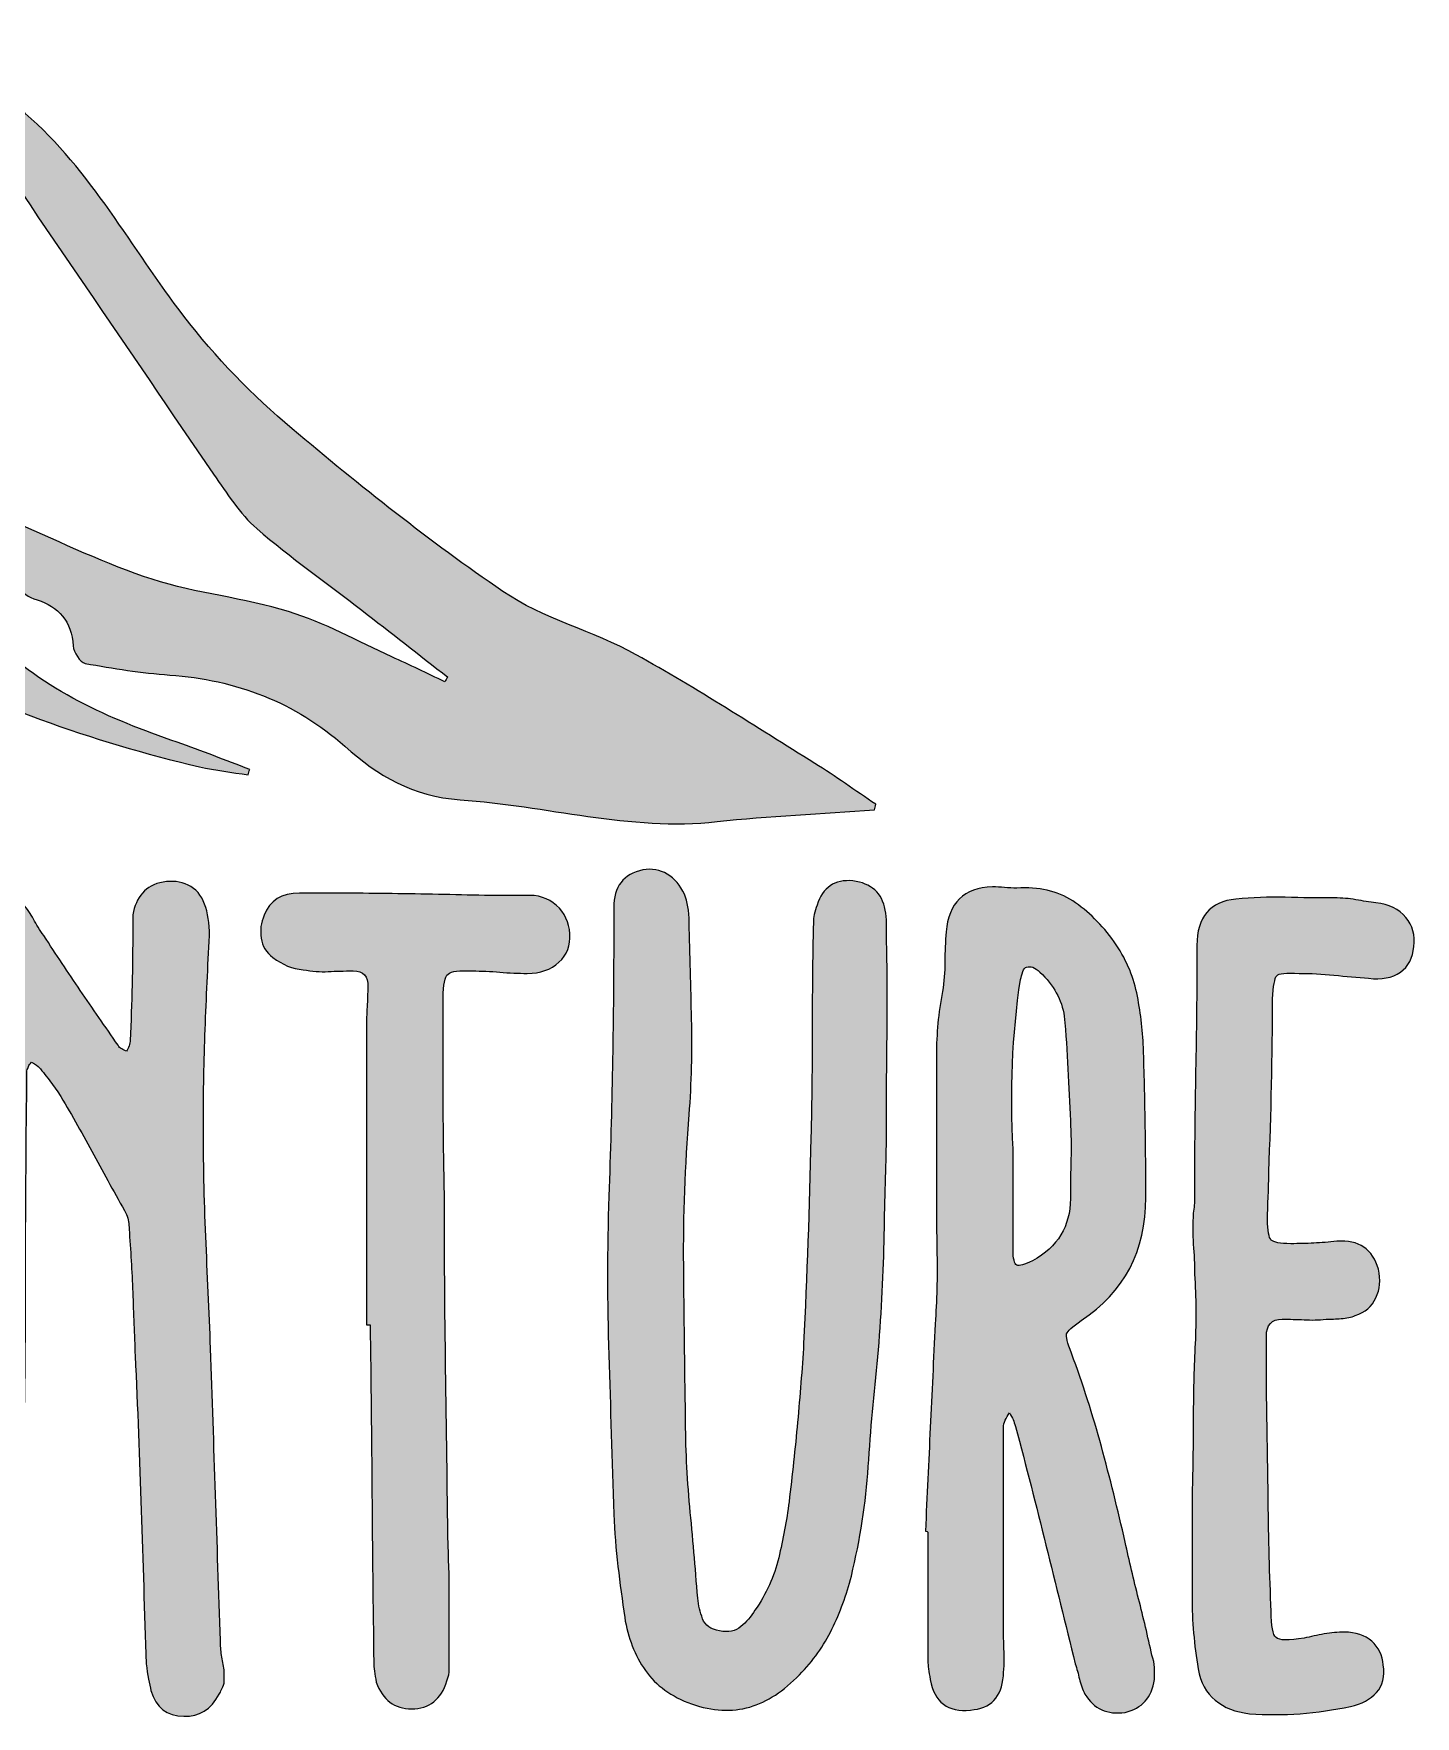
# Model space of a CAD drawing. Header units: inches. Extents: x 30 to 470, y -471 to -31.
# Drawn here: x 250.1 to 470.3, y -299.3 to -31 of the extents above; entities that cross this region are included whole.
import ezdxf

# ---------------------------------------------------------------- set-up
doc = ezdxf.new("R2010")
doc.units = ezdxf.units.IN
doc.header["$MEASUREMENT"] = 0
doc.layers.add('Layer 1', color=7, linetype='Continuous')

# ---------------------------------------------------------------- blocks, each defined once
blk = doc.blocks.new('block 3')
at = {"layer": 'Layer 1', "true_color": 0x0b0b0b}
h = blk.add_hatch(color=28, dxfattribs=at)
h.dxf.hatch_style = 2
edge = h.paths.add_edge_path()
edge.add_spline(control_points=[(384.11, -154.78), (375.75, -155.38), (367.35, -155.73), (359.02, -156.65), (345.09, -158.18), (331.72, -154.07), (318.06, -153.16), (310.54, -152.65), (305.01, -149.37), (299.69, -144.64), (291.77, -137.59), (282.35, -134.04), (271.79, -133.28), (267.27, -132.95), (262.77, -132.26), (258.32, -131.42), (257.5, -131.27), (256.43, -129.64), (256.38, -128.65), (256.2, -124.73), (253.99, -122.34), (250.65, -121.31), (247.79, -120.43), (246.78, -118.44), (245.56, -116.14), (243.6, -112.45), (241.28, -108.94), (239.09, -105.32), (241.65, -106.49), (244.55, -107.88), (247.51, -109.14), (254.64, -112.18), (261.64, -115.65), (269, -118.02), (276.06, -120.3), (283.64, -120.96), (290.74, -123.16), (296.43, -124.92), (301.75, -127.9), (307.21, -130.38), (310.03, -131.66), (312.81, -133.02), (315.61, -134.34), (315.77, -134.09), (315.93, -133.85), (316.09, -133.6), (311.53, -130.05), (306.98, -126.49), (302.41, -122.96), (296.82, -118.63), (291.01, -114.57), (285.68, -109.94), (282.94, -107.55), (280.87, -104.31), (278.78, -101.26), (265.17, -81.38), (251.64, -61.45), (238.07, -41.55), (237.49, -40.69), (236.78, -39.92), (235.86, -38.76), (229.18, -47.97), (221.33, -56.09), (217.71, -67.03), (214.03, -78.12), (207.77, -87.9), (201.9, -97.88), (199.98, -101.16), (201.62, -104.94), (205.37, -104.74), (209.67, -104.52), (212.6, -105.76), (214.99, -109.4), (215.95, -110.86), (218.13, -111.68), (219.92, -112.4), (228.78, -115.96), (236.8, -120.46), (243.64, -127.53), (251.63, -135.78), (262.2, -140.26), (272.98, -144), (276.86, -145.35), (280.68, -146.88), (284.53, -148.32), (284.45, -148.62), (284.37, -148.91), (284.29, -149.2), (281.7, -148.77), (279.08, -148.48), (276.53, -147.9), (259.24, -143.94), (242.8, -137.66), (226.74, -130.15), (221.8, -127.84), (215.96, -127.43), (210.52, -126.23), (206.65, -125.37), (202.77, -124.53), (198.87, -123.88), (196.21, -123.44), (194.74, -122.05), (194.32, -119.46), (193.62, -115.14), (191.82, -111.53), (187.84, -109.31), (184.39, -107.37), (182.79, -104.1), (181.43, -100.6), (180.9, -99.22), (180.06, -97.95), (179.1, -96.14), (176.11, -99.98), (173.16, -103.36), (170.65, -107.04), (165.12, -115.13), (157.57, -121.02), (150, -126.99), (146.04, -130.1), (142.67, -133.96), (138.81, -137.22), (137.19, -138.59), (135.03, -139.37), (133.04, -140.22), (129.77, -141.61), (126.44, -142.84), (123.13, -144.13), (122.98, -143.89), (122.83, -143.65), (122.68, -143.41), (126.14, -140.5), (129.91, -137.87), (133.02, -134.62), (139.5, -127.85), (145.42, -120.54), (152, -113.87), (155.85, -109.97), (160.43, -106.75), (164.87, -103.48), (170.66, -99.23), (176.57, -95.13), (182.59, -91.23), (183.75, -90.48), (185.89, -90.42), (187.25, -90.92), (191.65, -92.56), (193.23, -92.38), (196.3, -88.8), (200.37, -84.05), (204.81, -79.55), (208.3, -74.4), (211.32, -69.95), (213.56, -64.88), (215.54, -59.85), (219.01, -51.05), (225.05, -44.06), (230.77, -36.81), (232.2, -35), (233.69, -33.24), (235.49, -31.04), (240, -35.39), (244.16, -39.8), (248.72, -43.74), (259.31, -52.88), (265.67, -65.25), (274.04, -76.09), (279.09, -82.63), (284.98, -88.72), (291.31, -94.05), (302.11, -103.14), (313.22, -111.98), (324.86, -119.94), (331.27, -124.31), (339.28, -126.24), (346.14, -130.05), (355.84, -135.44), (365.16, -141.51), (374.6, -147.36), (377.91, -149.42), (381.08, -151.71), (384.32, -153.89), (384.25, -154.19), (384.18, -154.48), (384.11, -154.78)], knot_values=[0, 0, 0, 0, 1, 1, 1, 2, 2, 2, 3, 3, 3, 4, 4, 4, 5, 5, 5, 6, 6, 6, 7, 7, 7, 8, 8, 8, 9, 9, 9, 10, 10, 10, 11, 11, 11, 12, 12, 12, 13, 13, 13, 14, 14, 14, 15, 15, 15, 16, 16, 16, 17, 17, 17, 18, 18, 18, 19, 19, 19, 20, 20, 20, 21, 21, 21, 22, 22, 22, 23, 23, 23, 24, 24, 24, 25, 25, 25, 26, 26, 26, 27, 27, 27, 28, 28, 28, 29, 29, 29, 30, 30, 30, 31, 31, 31, 32, 32, 32, 33, 33, 33, 34, 34, 34, 35, 35, 35, 36, 36, 36, 37, 37, 37, 38, 38, 38, 39, 39, 39, 40, 40, 40, 41, 41, 41, 42, 42, 42, 43, 43, 43, 44, 44, 44, 45, 45, 45, 46, 46, 46, 47, 47, 47, 48, 48, 48, 49, 49, 49, 50, 50, 50, 51, 51, 51, 52, 52, 52, 53, 53, 53, 54, 54, 54, 55, 55, 55, 56, 56, 56, 57, 57, 57, 58, 58, 58, 59, 59, 59, 60, 60, 60, 61, 61, 61, 61], degree=3, periodic=1)
at = {"layer": 'Layer 1', "lineweight": 0}
blk.add_open_spline([(384.11, -154.78), (375.75, -155.38), (367.35, -155.73), (359.02, -156.65), (345.09, -158.18), (331.72, -154.07), (318.06, -153.16), (310.54, -152.65), (305.01, -149.37), (299.69, -144.64), (291.77, -137.59), (282.35, -134.04), (271.79, -133.28), (267.27, -132.95), (262.77, -132.26), (258.32, -131.42), (257.5, -131.27), (256.43, -129.64), (256.38, -128.65), (256.2, -124.73), (253.99, -122.34), (250.65, -121.31), (247.79, -120.43), (246.78, -118.44), (245.56, -116.14), (243.6, -112.45), (241.28, -108.94), (239.09, -105.32), (241.65, -106.49), (244.55, -107.88), (247.51, -109.14), (254.64, -112.18), (261.64, -115.65), (269, -118.02), (276.06, -120.3), (283.64, -120.96), (290.74, -123.16), (296.43, -124.92), (301.75, -127.9), (307.21, -130.38), (310.03, -131.66), (312.81, -133.02), (315.61, -134.34), (315.77, -134.09), (315.93, -133.85), (316.09, -133.6), (311.53, -130.05), (306.98, -126.49), (302.41, -122.96), (296.82, -118.63), (291.01, -114.57), (285.68, -109.94), (282.94, -107.55), (280.87, -104.31), (278.78, -101.26), (265.17, -81.38), (251.64, -61.45), (238.07, -41.55), (237.49, -40.69), (236.78, -39.92), (235.86, -38.76), (229.18, -47.97), (221.33, -56.09), (217.71, -67.03), (214.03, -78.12), (207.77, -87.9), (201.9, -97.88), (199.98, -101.16), (201.62, -104.94), (205.37, -104.74), (209.67, -104.52), (212.6, -105.76), (214.99, -109.4), (215.95, -110.86), (218.13, -111.68), (219.92, -112.4), (228.78, -115.96), (236.8, -120.46), (243.64, -127.53), (251.63, -135.78), (262.2, -140.26), (272.98, -144), (276.86, -145.35), (280.68, -146.88), (284.53, -148.32), (284.45, -148.62), (284.37, -148.91), (284.29, -149.2), (281.7, -148.77), (279.08, -148.48), (276.53, -147.9), (259.24, -143.94), (242.8, -137.66), (226.74, -130.15), (221.8, -127.84), (215.96, -127.43), (210.52, -126.23), (206.65, -125.37), (202.77, -124.53), (198.87, -123.88), (196.21, -123.44), (194.74, -122.05), (194.32, -119.46), (193.62, -115.14), (191.82, -111.53), (187.84, -109.31), (184.39, -107.37), (182.79, -104.1), (181.43, -100.6), (180.9, -99.22), (180.06, -97.95), (179.1, -96.14), (176.11, -99.98), (173.16, -103.36), (170.65, -107.04), (165.12, -115.13), (157.57, -121.02), (150, -126.99), (146.04, -130.1), (142.67, -133.96), (138.81, -137.22), (137.19, -138.59), (135.03, -139.37), (133.04, -140.22), (129.77, -141.61), (126.44, -142.84), (123.13, -144.13), (122.98, -143.89), (122.83, -143.65), (122.68, -143.41), (126.14, -140.5), (129.91, -137.87), (133.02, -134.62), (139.5, -127.85), (145.42, -120.54), (152, -113.87), (155.85, -109.97), (160.43, -106.75), (164.87, -103.48), (170.66, -99.23), (176.57, -95.13), (182.59, -91.23), (183.75, -90.48), (185.89, -90.42), (187.25, -90.92), (191.65, -92.56), (193.23, -92.38), (196.3, -88.8), (200.37, -84.05), (204.81, -79.55), (208.3, -74.4), (211.32, -69.95), (213.56, -64.88), (215.54, -59.85), (219.01, -51.05), (225.05, -44.06), (230.77, -36.81), (232.2, -35), (233.69, -33.24), (235.49, -31.04), (240, -35.39), (244.16, -39.8), (248.72, -43.74), (259.31, -52.88), (265.67, -65.25), (274.04, -76.09), (279.09, -82.63), (284.98, -88.72), (291.31, -94.05), (302.11, -103.14), (313.22, -111.98), (324.86, -119.94), (331.27, -124.31), (339.28, -126.24), (346.14, -130.05), (355.84, -135.44), (365.16, -141.51), (374.6, -147.36), (377.91, -149.42), (381.08, -151.71), (384.32, -153.89), (384.25, -154.19), (384.18, -154.48), (384.11, -154.78)], degree=3, knots=[0, 0, 0, 0, 1, 1, 1, 2, 2, 2, 3, 3, 3, 4, 4, 4, 5, 5, 5, 6, 6, 6, 7, 7, 7, 8, 8, 8, 9, 9, 9, 10, 10, 10, 11, 11, 11, 12, 12, 12, 13, 13, 13, 14, 14, 14, 15, 15, 15, 16, 16, 16, 17, 17, 17, 18, 18, 18, 19, 19, 19, 20, 20, 20, 21, 21, 21, 22, 22, 22, 23, 23, 23, 24, 24, 24, 25, 25, 25, 26, 26, 26, 27, 27, 27, 28, 28, 28, 29, 29, 29, 30, 30, 30, 31, 31, 31, 32, 32, 32, 33, 33, 33, 34, 34, 34, 35, 35, 35, 36, 36, 36, 37, 37, 37, 38, 38, 38, 39, 39, 39, 40, 40, 40, 41, 41, 41, 42, 42, 42, 43, 43, 43, 44, 44, 44, 45, 45, 45, 46, 46, 46, 47, 47, 47, 48, 48, 48, 49, 49, 49, 50, 50, 50, 51, 51, 51, 52, 52, 52, 53, 53, 53, 54, 54, 54, 55, 55, 55, 56, 56, 56, 57, 57, 57, 58, 58, 58, 59, 59, 59, 60, 60, 60, 61, 61, 61, 61], dxfattribs=at)
blk = doc.blocks.new('block 5')
at = {"layer": 'Layer 1', "true_color": 0x0b0b0b}
h = blk.add_hatch(color=28, dxfattribs=at)
h.dxf.hatch_style = 2
edge = h.paths.add_edge_path()
edge.add_spline(control_points=[(280.44, -294.01), (280.18, -294.78), (279.92, -295.36), (279.66, -295.75), (278.37, -298.21), (276.49, -299.38), (274.03, -299.25), (271.32, -299.25), (269.57, -297.89), (268.79, -295.17), (268.53, -294.14), (268.27, -292.71), (268.02, -290.9), (267.76, -282.75), (267.5, -274.59), (267.24, -266.44), (266.98, -258.29), (266.66, -250.07), (266.27, -241.79), (266.14, -238.43), (266.01, -235.06), (265.88, -231.7), (265.75, -228.33), (265.56, -224.97), (265.3, -221.6), (265.3, -220.83), (265.17, -220.05), (264.91, -219.27), (263.1, -216.04), (261.35, -212.87), (259.67, -209.76), (257.99, -206.66), (256.24, -203.55), (254.43, -200.45), (253.91, -199.67), (253.36, -198.89), (252.78, -198.12), (252.2, -197.34), (251.58, -196.56), (250.94, -195.79), (250.8, -195.66), (250.42, -195.4), (249.77, -195.01), (249.51, -195.27), (249.35, -195.5), (249.28, -195.69), (249.22, -195.89), (249.12, -196.11), (248.99, -196.37), (248.99, -196.37), (248.99, -200.45), (248.99, -200.45), (248.86, -210.67), (248.8, -220.89), (248.8, -231.11), (248.8, -241.34), (248.67, -251.56), (248.41, -261.78), (248.41, -265.54), (248.34, -269.29), (248.22, -273.04), (248.09, -276.8), (247.89, -280.55), (247.64, -284.3), (247.64, -286.11), (247.64, -287.92), (247.64, -289.74), (247.64, -291.55), (247.57, -293.36), (247.44, -295.17), (247.31, -297.11), (246.6, -298.63), (245.31, -299.73), (244.01, -300.83), (242.46, -301.25), (240.65, -300.99), (237.54, -300.61), (235.86, -298.66), (235.6, -295.17), (235.6, -292.58), (235.6, -290.09), (235.6, -287.7), (235.6, -285.3), (235.66, -282.81), (235.79, -280.22), (235.92, -275.57), (236.09, -270.91), (236.28, -266.25), (236.47, -261.59), (236.57, -256.93), (236.57, -252.27), (236.7, -242.57), (236.8, -232.86), (236.86, -223.16), (236.93, -213.45), (236.96, -203.68), (236.96, -193.85), (236.96, -190.48), (236.89, -187.09), (236.76, -183.66), (236.64, -180.23), (236.5, -176.77), (236.38, -173.27), (236.12, -170.81), (236.86, -168.9), (238.61, -167.55), (240.36, -166.19), (242.39, -166.03), (244.72, -167.06), (246.15, -167.71), (247.37, -168.61), (248.41, -169.78), (249.06, -170.55), (249.61, -171.36), (250.06, -172.2), (250.51, -173.05), (251.06, -173.92), (251.71, -174.82), (253.65, -177.8), (255.59, -180.71), (257.53, -183.56), (259.48, -186.41), (261.48, -189.32), (263.55, -192.29), (263.68, -192.55), (263.87, -192.75), (264.13, -192.88), (264.39, -193.01), (264.65, -193.14), (264.91, -193.26), (265.04, -193.01), (265.17, -192.72), (265.3, -192.39), (265.43, -192.07), (265.49, -191.78), (265.49, -191.52), (265.62, -188.54), (265.72, -185.6), (265.78, -182.69), (265.85, -179.77), (265.88, -176.83), (265.88, -173.85), (265.88, -173.85), (265.88, -171.52), (265.88, -171.52), (266.14, -170.1), (266.66, -168.94), (267.43, -168.03), (268.21, -167.13), (269.31, -166.54), (270.73, -166.28), (272.16, -166.03), (273.48, -166.19), (274.71, -166.77), (275.94, -167.35), (276.82, -168.35), (277.33, -169.78), (277.85, -171.2), (278.11, -172.88), (278.11, -174.82), (277.85, -179.74), (277.62, -184.72), (277.43, -189.77), (277.24, -194.82), (277.14, -199.8), (277.14, -204.72), (277.14, -210.8), (277.27, -216.82), (277.53, -222.77), (277.78, -228.72), (278.04, -234.68), (278.3, -240.63), (278.56, -248.39), (278.82, -256.15), (279.08, -263.92), (279.34, -271.68), (279.6, -279.45), (279.86, -287.21), (279.86, -287.99), (279.92, -288.76), (280.05, -289.54), (280.18, -290.32), (280.31, -291.09), (280.44, -291.87), (280.44, -291.87), (280.44, -294.01), (280.44, -294.01)], knot_values=[0, 0, 0, 0, 1, 1, 1, 2, 2, 2, 3, 3, 3, 4, 4, 4, 5, 5, 5, 6, 6, 6, 7, 7, 7, 8, 8, 8, 9, 9, 9, 10, 10, 10, 11, 11, 11, 12, 12, 12, 13, 13, 13, 14, 14, 14, 15, 15, 15, 16, 16, 16, 17, 17, 17, 18, 18, 18, 19, 19, 19, 20, 20, 20, 21, 21, 21, 22, 22, 22, 23, 23, 23, 24, 24, 24, 25, 25, 25, 26, 26, 26, 27, 27, 27, 28, 28, 28, 29, 29, 29, 30, 30, 30, 31, 31, 31, 32, 32, 32, 33, 33, 33, 34, 34, 34, 35, 35, 35, 36, 36, 36, 37, 37, 37, 38, 38, 38, 39, 39, 39, 40, 40, 40, 41, 41, 41, 42, 42, 42, 43, 43, 43, 44, 44, 44, 45, 45, 45, 46, 46, 46, 47, 47, 47, 48, 48, 48, 49, 49, 49, 50, 50, 50, 51, 51, 51, 52, 52, 52, 53, 53, 53, 54, 54, 54, 55, 55, 55, 56, 56, 56, 57, 57, 57, 58, 58, 58, 59, 59, 59, 60, 60, 60, 61, 61, 61, 62, 62, 62, 62], degree=3, periodic=1)
h = blk.add_hatch(color=28, dxfattribs=at)
h.dxf.hatch_style = 2
edge = h.paths.add_edge_path()
edge.add_spline(control_points=[(386.03, -208.21), (385.9, -212.48), (385.77, -217.62), (385.64, -223.64), (385.51, -229.66), (385.19, -235.77), (384.67, -241.99), (384.03, -247.81), (383.51, -253.63), (383.13, -259.46), (382.74, -265.28), (381.84, -271.1), (380.43, -276.92), (379.66, -279.9), (378.63, -282.72), (377.34, -285.37), (376.06, -288.02), (374.32, -290.45), (372.14, -292.65), (369.69, -295.24), (367.05, -296.95), (364.23, -297.79), (361.4, -298.63), (358.31, -298.47), (354.97, -297.31), (351.74, -296.14), (349.28, -294.36), (347.6, -291.97), (345.91, -289.58), (344.81, -286.76), (344.3, -283.52), (343.91, -280.81), (343.55, -278.09), (343.23, -275.37), (342.9, -272.65), (342.68, -269.87), (342.55, -267.03), (342.29, -258.48), (342.03, -250.04), (341.77, -241.69), (341.51, -233.35), (341.51, -224.9), (341.77, -216.36), (342.03, -209.38), (342.22, -202.52), (342.35, -195.79), (342.48, -189.06), (342.55, -182.2), (342.55, -175.21), (342.55, -175.21), (342.55, -170.36), (342.55, -170.36), (342.55, -167), (344.1, -164.99), (347.21, -164.34), (348.63, -164.08), (349.92, -164.31), (351.09, -165.02), (352.25, -165.73), (353.16, -166.8), (353.81, -168.23), (354.32, -169.39), (354.58, -170.88), (354.58, -172.69), (354.71, -177.87), (354.84, -183.01), (354.97, -188.12), (355.1, -193.23), (354.97, -198.31), (354.58, -203.36), (353.93, -211.51), (353.64, -219.54), (353.71, -227.43), (353.77, -235.32), (353.87, -243.34), (354, -251.5), (354, -256.29), (354.23, -261.07), (354.68, -265.86), (355.13, -270.65), (355.55, -275.5), (355.94, -280.42), (356.07, -281.58), (356.33, -282.68), (356.72, -283.72), (357.11, -284.76), (358.01, -285.4), (359.44, -285.66), (360.86, -285.92), (361.99, -285.69), (362.83, -284.98), (363.67, -284.27), (364.42, -283.4), (365.07, -282.36), (366.88, -279.77), (368.14, -276.99), (368.85, -274.01), (369.56, -271.04), (370.11, -268.06), (370.5, -265.08), (371.02, -260.81), (371.47, -256.58), (371.86, -252.37), (372.25, -248.17), (372.57, -243.99), (372.83, -239.85), (373.34, -229.11), (373.73, -218.18), (373.99, -207.05), (374.12, -201.22), (374.19, -195.5), (374.19, -189.87), (374.19, -184.24), (374.25, -178.51), (374.38, -172.69), (374.38, -171.91), (374.58, -171.01), (374.97, -169.97), (375.85, -167.13), (377.76, -165.83), (380.69, -166.09), (383.61, -166.48), (385.32, -168.03), (385.83, -170.75), (385.96, -171.4), (386.03, -172.11), (386.03, -172.88), (386.03, -173.66), (386.03, -174.37), (386.03, -175.02), (386.16, -179.94), (386.19, -184.95), (386.13, -190.06), (386.06, -195.17), (386.03, -201.22), (386.03, -208.21)], knot_values=[0, 0, 0, 0, 1, 1, 1, 2, 2, 2, 3, 3, 3, 4, 4, 4, 5, 5, 5, 6, 6, 6, 7, 7, 7, 8, 8, 8, 9, 9, 9, 10, 10, 10, 11, 11, 11, 12, 12, 12, 13, 13, 13, 14, 14, 14, 15, 15, 15, 16, 16, 16, 17, 17, 17, 18, 18, 18, 19, 19, 19, 20, 20, 20, 21, 21, 21, 22, 22, 22, 23, 23, 23, 24, 24, 24, 25, 25, 25, 26, 26, 26, 27, 27, 27, 28, 28, 28, 29, 29, 29, 30, 30, 30, 31, 31, 31, 32, 32, 32, 33, 33, 33, 34, 34, 34, 35, 35, 35, 36, 36, 36, 37, 37, 37, 38, 38, 38, 39, 39, 39, 40, 40, 40, 41, 41, 41, 42, 42, 42, 43, 43, 43, 44, 44, 44, 45, 45, 45, 45], degree=3, periodic=1)
h = blk.add_hatch(color=28, dxfattribs=at)
h.dxf.hatch_style = 2
edge = h.paths.add_edge_path()
edge.add_spline(control_points=[(303.15, -236.84), (303.15, -236.84), (303.15, -189.56), (303.15, -189.56), (303.15, -188.4), (303.18, -187.27), (303.24, -186.17), (303.31, -185.07), (303.34, -184.01), (303.34, -182.97), (303.47, -181.29), (302.69, -180.45), (301.01, -180.45), (299.59, -180.45), (298.26, -180.49), (297.03, -180.55), (295.8, -180.62), (294.48, -180.52), (293.05, -180.26), (291.37, -180.13), (289.75, -179.47), (288.2, -178.29), (287.16, -177.5), (286.55, -176.48), (286.36, -175.23), (286.16, -173.98), (286.32, -172.77), (286.84, -171.58), (287.75, -169.22), (289.62, -168.03), (292.47, -168.03), (297.39, -168.03), (302.3, -168.06), (307.22, -168.13), (312.14, -168.19), (317.06, -168.29), (321.98, -168.42), (321.98, -168.42), (328.38, -168.42), (328.38, -168.42), (330.45, -168.29), (332.13, -168.82), (333.43, -170), (334.72, -171.18), (335.43, -172.69), (335.56, -174.53), (335.69, -176.37), (335.11, -177.88), (333.82, -179.07), (332.52, -180.25), (330.84, -180.84), (328.77, -180.84), (327.34, -180.84), (325.89, -180.78), (324.4, -180.65), (322.91, -180.52), (321.46, -180.45), (320.03, -180.45), (317.96, -180.33), (316.67, -180.49), (316.15, -180.94), (315.63, -181.39), (315.38, -182.65), (315.38, -184.72), (315.38, -189.89), (315.38, -195.05), (315.38, -200.22), (315.38, -205.39), (315.44, -210.62), (315.57, -215.92), (315.57, -225.22), (315.63, -234.55), (315.76, -243.92), (315.89, -253.29), (316.02, -262.69), (316.15, -272.11), (316.28, -275.09), (316.35, -278.06), (316.35, -281.03), (316.35, -284), (316.35, -286.97), (316.35, -289.94), (316.35, -290.59), (316.35, -291.2), (316.35, -291.79), (316.35, -292.37), (316.22, -292.98), (315.96, -293.62), (315.05, -296.6), (313.17, -298.08), (310.33, -298.08), (307.61, -298.08), (305.74, -296.66), (304.7, -293.82), (304.44, -292.53), (304.31, -291.5), (304.31, -290.72), (304.18, -281.67), (304.08, -272.7), (304.02, -263.78), (303.95, -254.87), (303.86, -245.89), (303.73, -236.84), (303.73, -236.84), (303.15, -236.84), (303.15, -236.84)], knot_values=[0, 0, 0, 0, 1, 1, 1, 2, 2, 2, 3, 3, 3, 4, 4, 4, 5, 5, 5, 6, 6, 6, 7, 7, 7, 8, 8, 8, 9, 9, 9, 10, 10, 10, 11, 11, 11, 12, 12, 12, 13, 13, 13, 14, 14, 14, 15, 15, 15, 16, 16, 16, 17, 17, 17, 18, 18, 18, 19, 19, 19, 20, 20, 20, 21, 21, 21, 22, 22, 22, 23, 23, 23, 24, 24, 24, 25, 25, 25, 26, 26, 26, 27, 27, 27, 28, 28, 28, 29, 29, 29, 30, 30, 30, 31, 31, 31, 32, 32, 32, 33, 33, 33, 34, 34, 34, 35, 35, 35, 35], degree=3, periodic=1)
h = blk.add_hatch(color=28, dxfattribs=at)
h.dxf.hatch_style = 2
edge = h.paths.add_edge_path()
edge.add_spline(control_points=[(392.24, -269.74), (392.49, -264.18), (392.75, -258.68), (393.01, -253.24), (393.27, -247.81), (393.53, -242.31), (393.79, -236.74), (394.05, -232.99), (394.15, -229.27), (394.08, -225.58), (394.01, -221.89), (393.99, -218.18), (393.99, -214.42), (393.99, -214.42), (393.99, -203.94), (393.99, -203.94), (393.99, -200.58), (393.99, -197.21), (393.99, -193.85), (393.99, -190.48), (394.31, -187.12), (394.96, -183.75), (395.21, -182.2), (395.34, -180.62), (395.34, -179), (395.34, -177.38), (395.41, -175.79), (395.54, -174.24), (395.92, -169.58), (398.38, -167.19), (402.91, -167.06), (403.56, -167.06), (404.21, -167.09), (404.86, -167.16), (405.5, -167.22), (406.15, -167.25), (406.8, -167.25), (410.29, -167), (413.26, -167.68), (415.72, -169.29), (418.18, -170.91), (420.38, -173.08), (422.32, -175.79), (424.13, -178.39), (425.33, -181.1), (425.92, -183.95), (426.5, -186.79), (426.85, -189.71), (426.98, -192.68), (427.11, -196.69), (427.21, -200.67), (427.27, -204.62), (427.34, -208.57), (427.37, -212.55), (427.37, -216.56), (427.37, -225.1), (423.94, -231.63), (417.08, -236.16), (415.66, -237.2), (414.88, -237.91), (414.75, -238.3), (414.62, -238.69), (414.88, -239.72), (415.53, -241.4), (417.34, -246.32), (418.93, -251.27), (420.29, -256.25), (421.64, -261.24), (422.91, -266.32), (424.07, -271.49), (424.72, -274.47), (425.43, -277.48), (426.21, -280.52), (426.98, -283.56), (427.69, -286.57), (428.34, -289.54), (428.6, -290.19), (428.73, -290.84), (428.73, -291.48), (428.73, -292.13), (428.73, -292.78), (428.73, -293.42), (428.34, -296.27), (426.79, -298.02), (424.07, -298.66), (421.22, -299.05), (419.09, -298.08), (417.67, -295.75), (417.28, -294.98), (416.99, -294.17), (416.79, -293.33), (416.6, -292.49), (416.37, -291.68), (416.11, -290.9), (414.56, -284.56), (413.01, -278.25), (411.45, -271.98), (409.9, -265.7), (408.28, -259.39), (406.6, -253.05), (406.47, -252.66), (406.34, -252.31), (406.21, -251.98), (406.08, -251.66), (405.89, -251.3), (405.63, -250.91), (405.37, -251.3), (405.15, -251.69), (404.95, -252.08), (404.76, -252.47), (404.66, -252.86), (404.66, -253.24), (404.66, -253.24), (404.66, -284.11), (404.66, -284.11), (404.66, -285.53), (404.69, -286.99), (404.76, -288.47), (404.82, -289.96), (404.79, -291.42), (404.66, -292.84), (404.4, -296.21), (402.65, -298.02), (399.42, -298.28), (395.8, -298.66), (393.66, -297.05), (393.01, -293.42), (392.75, -292.13), (392.63, -291.16), (392.63, -290.51), (392.63, -290.51), (392.63, -269.94), (392.63, -269.94), (392.63, -269.81), (392.49, -269.74), (392.24, -269.74)], knot_values=[0, 0, 0, 0, 1, 1, 1, 2, 2, 2, 3, 3, 3, 4, 4, 4, 5, 5, 5, 6, 6, 6, 7, 7, 7, 8, 8, 8, 9, 9, 9, 10, 10, 10, 11, 11, 11, 12, 12, 12, 13, 13, 13, 14, 14, 14, 15, 15, 15, 16, 16, 16, 17, 17, 17, 18, 18, 18, 19, 19, 19, 20, 20, 20, 21, 21, 21, 22, 22, 22, 23, 23, 23, 24, 24, 24, 25, 25, 25, 26, 26, 26, 27, 27, 27, 28, 28, 28, 29, 29, 29, 30, 30, 30, 31, 31, 31, 32, 32, 32, 33, 33, 33, 34, 34, 34, 35, 35, 35, 36, 36, 36, 37, 37, 37, 38, 38, 38, 39, 39, 39, 40, 40, 40, 41, 41, 41, 42, 42, 42, 43, 43, 43, 44, 44, 44, 45, 45, 45, 45], degree=3, periodic=1)
edge = h.paths.add_edge_path()
edge.add_spline(control_points=[(406.21, -208.79), (406.21, -208.79), (406.21, -224.9), (406.21, -224.9), (406.21, -226.33), (406.41, -227.14), (406.8, -227.33), (407.18, -227.52), (408.02, -227.3), (409.32, -226.65), (413.33, -224.45), (415.34, -221.15), (415.34, -216.75), (415.34, -214.55), (415.37, -212.45), (415.43, -210.44), (415.5, -208.44), (415.46, -206.4), (415.34, -204.33), (415.21, -201.61), (415.08, -198.86), (414.95, -196.08), (414.82, -193.3), (414.62, -190.48), (414.37, -187.64), (413.98, -185.05), (412.68, -182.72), (410.48, -180.65), (409.71, -179.87), (409, -179.61), (408.35, -179.87), (408.09, -179.87), (407.89, -180.1), (407.77, -180.55), (407.64, -181.01), (407.51, -181.42), (407.38, -181.81), (406.08, -190.74), (405.69, -199.74), (406.21, -208.79)], knot_values=[0, 0, 0, 0, 1, 1, 1, 2, 2, 2, 3, 3, 3, 4, 4, 4, 5, 5, 5, 6, 6, 6, 7, 7, 7, 8, 8, 8, 9, 9, 9, 10, 10, 10, 11, 11, 11, 12, 12, 12, 13, 13, 13, 13], degree=3, periodic=1)
h = blk.add_hatch(color=28, dxfattribs=at)
h.dxf.hatch_style = 2
edge = h.paths.add_edge_path()
edge.add_spline(control_points=[(434.94, -250.72), (434.94, -247.1), (435.04, -243.48), (435.23, -239.85), (435.42, -236.23), (435.39, -232.54), (435.13, -228.79), (435.13, -227.23), (435.07, -225.65), (434.94, -224.03), (434.81, -222.41), (434.81, -220.76), (434.94, -219.08), (435.07, -218.18), (435.13, -217.33), (435.13, -216.56), (435.13, -215.78), (435.13, -214.88), (435.13, -213.84), (435.13, -207.63), (435.2, -201.42), (435.33, -195.21), (435.46, -188.99), (435.52, -182.72), (435.52, -176.38), (435.52, -171.85), (437.59, -169.39), (441.73, -169), (444.32, -168.74), (446.94, -168.65), (449.59, -168.71), (452.24, -168.78), (454.87, -168.81), (457.46, -168.81), (458.62, -168.81), (459.75, -168.9), (460.85, -169.1), (461.95, -169.29), (463.02, -169.46), (464.05, -169.58), (466.12, -169.84), (467.71, -170.62), (468.81, -171.91), (469.91, -173.21), (470.33, -174.76), (470.07, -176.57), (469.94, -178.39), (469.23, -179.74), (467.94, -180.65), (466.64, -181.55), (464.96, -181.88), (462.89, -181.62), (461.08, -181.49), (459.23, -181.33), (457.36, -181.13), (455.48, -180.94), (453.64, -180.84), (451.83, -180.84), (449.75, -180.71), (448.56, -180.84), (448.23, -181.23), (447.91, -181.62), (447.68, -182.85), (447.56, -184.92), (447.56, -193.98), (447.36, -203.16), (446.97, -212.48), (446.97, -213.78), (446.94, -215.04), (446.88, -216.27), (446.81, -217.5), (446.78, -218.76), (446.78, -220.05), (446.78, -221.87), (446.97, -222.96), (447.36, -223.35), (447.75, -223.74), (448.79, -223.93), (450.47, -223.93), (451.76, -223.93), (452.99, -223.9), (454.15, -223.84), (455.32, -223.77), (456.55, -223.68), (457.84, -223.55), (461.34, -223.29), (463.54, -224.78), (464.44, -228.01), (464.83, -229.69), (464.7, -231.21), (464.05, -232.57), (463.41, -233.93), (462.31, -234.87), (460.76, -235.39), (460.11, -235.65), (459.36, -235.81), (458.52, -235.87), (457.68, -235.94), (456.87, -235.97), (456.1, -235.97), (454.93, -236.1), (453.77, -236.13), (452.6, -236.06), (451.44, -236), (450.27, -235.97), (449.11, -235.97), (447.43, -235.97), (446.59, -236.87), (446.59, -238.69), (446.59, -238.69), (446.59, -247.42), (446.59, -247.42), (446.71, -253.24), (446.81, -259.1), (446.88, -264.99), (446.94, -270.88), (447.1, -276.73), (447.36, -282.55), (447.36, -284.88), (447.62, -286.28), (448.14, -286.73), (448.65, -287.18), (450.14, -287.21), (452.6, -286.82), (453.64, -286.57), (454.7, -286.34), (455.81, -286.14), (456.9, -285.95), (457.97, -285.85), (459.01, -285.85), (460.82, -285.85), (462.28, -286.34), (463.38, -287.31), (464.47, -288.28), (465.09, -289.54), (465.22, -291.09), (465.48, -292.91), (465.12, -294.36), (464.15, -295.46), (463.18, -296.56), (461.79, -297.31), (459.98, -297.69), (454.67, -298.86), (449.3, -299.25), (443.87, -298.86), (441.67, -298.6), (439.86, -297.89), (438.43, -296.72), (437.01, -295.56), (436.1, -293.88), (435.71, -291.68), (435.07, -287.92), (434.74, -284.11), (434.74, -280.22), (434.74, -276.34), (434.74, -272.53), (434.74, -268.77), (434.74, -265.8), (434.77, -262.79), (434.84, -259.75), (434.91, -256.71), (434.94, -253.7), (434.94, -250.72)], knot_values=[0, 0, 0, 0, 1, 1, 1, 2, 2, 2, 3, 3, 3, 4, 4, 4, 5, 5, 5, 6, 6, 6, 7, 7, 7, 8, 8, 8, 9, 9, 9, 10, 10, 10, 11, 11, 11, 12, 12, 12, 13, 13, 13, 14, 14, 14, 15, 15, 15, 16, 16, 16, 17, 17, 17, 18, 18, 18, 19, 19, 19, 20, 20, 20, 21, 21, 21, 22, 22, 22, 23, 23, 23, 24, 24, 24, 25, 25, 25, 26, 26, 26, 27, 27, 27, 28, 28, 28, 29, 29, 29, 30, 30, 30, 31, 31, 31, 32, 32, 32, 33, 33, 33, 34, 34, 34, 35, 35, 35, 36, 36, 36, 37, 37, 37, 38, 38, 38, 39, 39, 39, 40, 40, 40, 41, 41, 41, 42, 42, 42, 43, 43, 43, 44, 44, 44, 45, 45, 45, 46, 46, 46, 47, 47, 47, 48, 48, 48, 49, 49, 49, 50, 50, 50, 51, 51, 51, 52, 52, 52, 53, 53, 53, 54, 54, 54, 54], degree=3, periodic=1)
at = {"layer": 'Layer 1', "lineweight": 0}
for points, knots in [([(280.44, -294.01), (280.18, -294.78), (279.92, -295.36), (279.66, -295.75), (278.37, -298.21), (276.49, -299.38), (274.03, -299.25), (271.32, -299.25), (269.57, -297.89), (268.79, -295.17), (268.53, -294.14), (268.27, -292.71), (268.02, -290.9), (267.76, -282.75), (267.5, -274.59), (267.24, -266.44), (266.98, -258.29), (266.66, -250.07), (266.27, -241.79), (266.14, -238.43), (266.01, -235.06), (265.88, -231.7), (265.75, -228.33), (265.56, -224.97), (265.3, -221.6), (265.3, -220.83), (265.17, -220.05), (264.91, -219.27), (263.1, -216.04), (261.35, -212.87), (259.67, -209.76), (257.99, -206.66), (256.24, -203.55), (254.43, -200.45), (253.91, -199.67), (253.36, -198.89), (252.78, -198.12), (252.2, -197.34), (251.58, -196.56), (250.94, -195.79), (250.8, -195.66), (250.42, -195.4), (249.77, -195.01), (249.51, -195.27), (249.35, -195.5), (249.28, -195.69), (249.22, -195.89), (249.12, -196.11), (248.99, -196.37), (248.99, -196.37), (248.99, -200.45), (248.99, -200.45), (248.86, -210.67), (248.8, -220.89), (248.8, -231.11), (248.8, -241.34), (248.67, -251.56), (248.41, -261.78), (248.41, -265.54), (248.34, -269.29), (248.22, -273.04), (248.09, -276.8), (247.89, -280.55), (247.64, -284.3), (247.64, -286.11), (247.64, -287.92), (247.64, -289.74), (247.64, -291.55), (247.57, -293.36), (247.44, -295.17), (247.31, -297.11), (246.6, -298.63), (245.31, -299.73), (244.01, -300.83), (242.46, -301.25), (240.65, -300.99), (237.54, -300.61), (235.86, -298.66), (235.6, -295.17), (235.6, -292.58), (235.6, -290.09), (235.6, -287.7), (235.6, -285.3), (235.66, -282.81), (235.79, -280.22), (235.92, -275.57), (236.09, -270.91), (236.28, -266.25), (236.47, -261.59), (236.57, -256.93), (236.57, -252.27), (236.7, -242.57), (236.8, -232.86), (236.86, -223.16), (236.93, -213.45), (236.96, -203.68), (236.96, -193.85), (236.96, -190.48), (236.89, -187.09), (236.76, -183.66), (236.64, -180.23), (236.5, -176.77), (236.38, -173.27), (236.12, -170.81), (236.86, -168.9), (238.61, -167.55), (240.36, -166.19), (242.39, -166.03), (244.72, -167.06), (246.15, -167.71), (247.37, -168.61), (248.41, -169.78), (249.06, -170.55), (249.61, -171.36), (250.06, -172.2), (250.51, -173.05), (251.06, -173.92), (251.71, -174.82), (253.65, -177.8), (255.59, -180.71), (257.53, -183.56), (259.48, -186.41), (261.48, -189.32), (263.55, -192.29), (263.68, -192.55), (263.87, -192.75), (264.13, -192.88), (264.39, -193.01), (264.65, -193.14), (264.91, -193.26), (265.04, -193.01), (265.17, -192.72), (265.3, -192.39), (265.43, -192.07), (265.49, -191.78), (265.49, -191.52), (265.62, -188.54), (265.72, -185.6), (265.78, -182.69), (265.85, -179.77), (265.88, -176.83), (265.88, -173.85), (265.88, -173.85), (265.88, -171.52), (265.88, -171.52), (266.14, -170.1), (266.66, -168.94), (267.43, -168.03), (268.21, -167.13), (269.31, -166.54), (270.73, -166.28), (272.16, -166.03), (273.48, -166.19), (274.71, -166.77), (275.94, -167.35), (276.82, -168.35), (277.33, -169.78), (277.85, -171.2), (278.11, -172.88), (278.11, -174.82), (277.85, -179.74), (277.62, -184.72), (277.43, -189.77), (277.24, -194.82), (277.14, -199.8), (277.14, -204.72), (277.14, -210.8), (277.27, -216.82), (277.53, -222.77), (277.78, -228.72), (278.04, -234.68), (278.3, -240.63), (278.56, -248.39), (278.82, -256.15), (279.08, -263.92), (279.34, -271.68), (279.6, -279.45), (279.86, -287.21), (279.86, -287.99), (279.92, -288.76), (280.05, -289.54), (280.18, -290.32), (280.31, -291.09), (280.44, -291.87), (280.44, -291.87), (280.44, -294.01), (280.44, -294.01)], [0, 0, 0, 0, 1, 1, 1, 2, 2, 2, 3, 3, 3, 4, 4, 4, 5, 5, 5, 6, 6, 6, 7, 7, 7, 8, 8, 8, 9, 9, 9, 10, 10, 10, 11, 11, 11, 12, 12, 12, 13, 13, 13, 14, 14, 14, 15, 15, 15, 16, 16, 16, 17, 17, 17, 18, 18, 18, 19, 19, 19, 20, 20, 20, 21, 21, 21, 22, 22, 22, 23, 23, 23, 24, 24, 24, 25, 25, 25, 26, 26, 26, 27, 27, 27, 28, 28, 28, 29, 29, 29, 30, 30, 30, 31, 31, 31, 32, 32, 32, 33, 33, 33, 34, 34, 34, 35, 35, 35, 36, 36, 36, 37, 37, 37, 38, 38, 38, 39, 39, 39, 40, 40, 40, 41, 41, 41, 42, 42, 42, 43, 43, 43, 44, 44, 44, 45, 45, 45, 46, 46, 46, 47, 47, 47, 48, 48, 48, 49, 49, 49, 50, 50, 50, 51, 51, 51, 52, 52, 52, 53, 53, 53, 54, 54, 54, 55, 55, 55, 56, 56, 56, 57, 57, 57, 58, 58, 58, 59, 59, 59, 60, 60, 60, 61, 61, 61, 62, 62, 62, 62]), ([(386.03, -208.21), (385.9, -212.48), (385.77, -217.62), (385.64, -223.64), (385.51, -229.66), (385.19, -235.77), (384.67, -241.99), (384.03, -247.81), (383.51, -253.63), (383.13, -259.46), (382.74, -265.28), (381.84, -271.1), (380.43, -276.92), (379.66, -279.9), (378.63, -282.72), (377.34, -285.37), (376.06, -288.02), (374.32, -290.45), (372.14, -292.65), (369.69, -295.24), (367.05, -296.95), (364.23, -297.79), (361.4, -298.63), (358.31, -298.47), (354.97, -297.31), (351.74, -296.14), (349.28, -294.36), (347.6, -291.97), (345.91, -289.58), (344.81, -286.76), (344.3, -283.52), (343.91, -280.81), (343.55, -278.09), (343.23, -275.37), (342.9, -272.65), (342.68, -269.87), (342.55, -267.03), (342.29, -258.48), (342.03, -250.04), (341.77, -241.69), (341.51, -233.35), (341.51, -224.9), (341.77, -216.36), (342.03, -209.38), (342.22, -202.52), (342.35, -195.79), (342.48, -189.06), (342.55, -182.2), (342.55, -175.21), (342.55, -175.21), (342.55, -170.36), (342.55, -170.36), (342.55, -167), (344.1, -164.99), (347.21, -164.34), (348.63, -164.08), (349.92, -164.31), (351.09, -165.02), (352.25, -165.73), (353.16, -166.8), (353.81, -168.23), (354.32, -169.39), (354.58, -170.88), (354.58, -172.69), (354.71, -177.87), (354.84, -183.01), (354.97, -188.12), (355.1, -193.23), (354.97, -198.31), (354.58, -203.36), (353.93, -211.51), (353.64, -219.54), (353.71, -227.43), (353.77, -235.32), (353.87, -243.34), (354, -251.5), (354, -256.29), (354.23, -261.07), (354.68, -265.86), (355.13, -270.65), (355.55, -275.5), (355.94, -280.42), (356.07, -281.58), (356.33, -282.68), (356.72, -283.72), (357.11, -284.76), (358.01, -285.4), (359.44, -285.66), (360.86, -285.92), (361.99, -285.69), (362.83, -284.98), (363.67, -284.27), (364.42, -283.4), (365.07, -282.36), (366.88, -279.77), (368.14, -276.99), (368.85, -274.01), (369.56, -271.04), (370.11, -268.06), (370.5, -265.08), (371.02, -260.81), (371.47, -256.58), (371.86, -252.37), (372.25, -248.17), (372.57, -243.99), (372.83, -239.85), (373.34, -229.11), (373.73, -218.18), (373.99, -207.05), (374.12, -201.22), (374.19, -195.5), (374.19, -189.87), (374.19, -184.24), (374.25, -178.51), (374.38, -172.69), (374.38, -171.91), (374.58, -171.01), (374.97, -169.97), (375.85, -167.13), (377.76, -165.83), (380.69, -166.09), (383.61, -166.48), (385.32, -168.03), (385.83, -170.75), (385.96, -171.4), (386.03, -172.11), (386.03, -172.88), (386.03, -173.66), (386.03, -174.37), (386.03, -175.02), (386.16, -179.94), (386.19, -184.95), (386.13, -190.06), (386.06, -195.17), (386.03, -201.22), (386.03, -208.21)], [0, 0, 0, 0, 1, 1, 1, 2, 2, 2, 3, 3, 3, 4, 4, 4, 5, 5, 5, 6, 6, 6, 7, 7, 7, 8, 8, 8, 9, 9, 9, 10, 10, 10, 11, 11, 11, 12, 12, 12, 13, 13, 13, 14, 14, 14, 15, 15, 15, 16, 16, 16, 17, 17, 17, 18, 18, 18, 19, 19, 19, 20, 20, 20, 21, 21, 21, 22, 22, 22, 23, 23, 23, 24, 24, 24, 25, 25, 25, 26, 26, 26, 27, 27, 27, 28, 28, 28, 29, 29, 29, 30, 30, 30, 31, 31, 31, 32, 32, 32, 33, 33, 33, 34, 34, 34, 35, 35, 35, 36, 36, 36, 37, 37, 37, 38, 38, 38, 39, 39, 39, 40, 40, 40, 41, 41, 41, 42, 42, 42, 43, 43, 43, 44, 44, 44, 45, 45, 45, 45]), ([(303.15, -236.84), (303.15, -236.84), (303.15, -189.56), (303.15, -189.56), (303.15, -188.4), (303.18, -187.27), (303.24, -186.17), (303.31, -185.07), (303.34, -184.01), (303.34, -182.97), (303.47, -181.29), (302.69, -180.45), (301.01, -180.45), (299.59, -180.45), (298.26, -180.49), (297.03, -180.55), (295.8, -180.62), (294.48, -180.52), (293.05, -180.26), (291.37, -180.13), (289.75, -179.47), (288.2, -178.29), (287.16, -177.5), (286.55, -176.48), (286.36, -175.23), (286.16, -173.98), (286.32, -172.77), (286.84, -171.58), (287.75, -169.22), (289.62, -168.03), (292.47, -168.03), (297.39, -168.03), (302.3, -168.06), (307.22, -168.13), (312.14, -168.19), (317.06, -168.29), (321.98, -168.42), (321.98, -168.42), (328.38, -168.42), (328.38, -168.42), (330.45, -168.29), (332.13, -168.82), (333.43, -170), (334.72, -171.18), (335.43, -172.69), (335.56, -174.53), (335.69, -176.37), (335.11, -177.88), (333.82, -179.07), (332.52, -180.25), (330.84, -180.84), (328.77, -180.84), (327.34, -180.84), (325.89, -180.78), (324.4, -180.65), (322.91, -180.52), (321.46, -180.45), (320.03, -180.45), (317.96, -180.33), (316.67, -180.49), (316.15, -180.94), (315.63, -181.39), (315.38, -182.65), (315.38, -184.72), (315.38, -189.89), (315.38, -195.05), (315.38, -200.22), (315.38, -205.39), (315.44, -210.62), (315.57, -215.92), (315.57, -225.22), (315.63, -234.55), (315.76, -243.92), (315.89, -253.29), (316.02, -262.69), (316.15, -272.11), (316.28, -275.09), (316.35, -278.06), (316.35, -281.03), (316.35, -284), (316.35, -286.97), (316.35, -289.94), (316.35, -290.59), (316.35, -291.2), (316.35, -291.79), (316.35, -292.37), (316.22, -292.98), (315.96, -293.62), (315.05, -296.6), (313.17, -298.08), (310.33, -298.08), (307.61, -298.08), (305.74, -296.66), (304.7, -293.82), (304.44, -292.53), (304.31, -291.5), (304.31, -290.72), (304.18, -281.67), (304.08, -272.7), (304.02, -263.78), (303.95, -254.87), (303.86, -245.89), (303.73, -236.84), (303.73, -236.84), (303.15, -236.84), (303.15, -236.84)], [0, 0, 0, 0, 1, 1, 1, 2, 2, 2, 3, 3, 3, 4, 4, 4, 5, 5, 5, 6, 6, 6, 7, 7, 7, 8, 8, 8, 9, 9, 9, 10, 10, 10, 11, 11, 11, 12, 12, 12, 13, 13, 13, 14, 14, 14, 15, 15, 15, 16, 16, 16, 17, 17, 17, 18, 18, 18, 19, 19, 19, 20, 20, 20, 21, 21, 21, 22, 22, 22, 23, 23, 23, 24, 24, 24, 25, 25, 25, 26, 26, 26, 27, 27, 27, 28, 28, 28, 29, 29, 29, 30, 30, 30, 31, 31, 31, 32, 32, 32, 33, 33, 33, 34, 34, 34, 35, 35, 35, 35]), ([(392.24, -269.74), (392.49, -264.18), (392.75, -258.68), (393.01, -253.24), (393.27, -247.81), (393.53, -242.31), (393.79, -236.74), (394.05, -232.99), (394.15, -229.27), (394.08, -225.58), (394.01, -221.89), (393.99, -218.18), (393.99, -214.42), (393.99, -214.42), (393.99, -203.94), (393.99, -203.94), (393.99, -200.58), (393.99, -197.21), (393.99, -193.85), (393.99, -190.48), (394.31, -187.12), (394.96, -183.75), (395.21, -182.2), (395.34, -180.62), (395.34, -179), (395.34, -177.38), (395.41, -175.79), (395.54, -174.24), (395.92, -169.58), (398.38, -167.19), (402.91, -167.06), (403.56, -167.06), (404.21, -167.09), (404.86, -167.16), (405.5, -167.22), (406.15, -167.25), (406.8, -167.25), (410.29, -167), (413.26, -167.68), (415.72, -169.29), (418.18, -170.91), (420.38, -173.08), (422.32, -175.79), (424.13, -178.39), (425.33, -181.1), (425.92, -183.95), (426.5, -186.79), (426.85, -189.71), (426.98, -192.68), (427.11, -196.69), (427.21, -200.67), (427.27, -204.62), (427.34, -208.57), (427.37, -212.55), (427.37, -216.56), (427.37, -225.1), (423.94, -231.63), (417.08, -236.16), (415.66, -237.2), (414.88, -237.91), (414.75, -238.3), (414.62, -238.69), (414.88, -239.72), (415.53, -241.4), (417.34, -246.32), (418.93, -251.27), (420.29, -256.25), (421.64, -261.24), (422.91, -266.32), (424.07, -271.49), (424.72, -274.47), (425.43, -277.48), (426.21, -280.52), (426.98, -283.56), (427.69, -286.57), (428.34, -289.54), (428.6, -290.19), (428.73, -290.84), (428.73, -291.48), (428.73, -292.13), (428.73, -292.78), (428.73, -293.42), (428.34, -296.27), (426.79, -298.02), (424.07, -298.66), (421.22, -299.05), (419.09, -298.08), (417.67, -295.75), (417.28, -294.98), (416.99, -294.17), (416.79, -293.33), (416.6, -292.49), (416.37, -291.68), (416.11, -290.9), (414.56, -284.56), (413.01, -278.25), (411.45, -271.98), (409.9, -265.7), (408.28, -259.39), (406.6, -253.05), (406.47, -252.66), (406.34, -252.31), (406.21, -251.98), (406.08, -251.66), (405.89, -251.3), (405.63, -250.91), (405.37, -251.3), (405.15, -251.69), (404.95, -252.08), (404.76, -252.47), (404.66, -252.86), (404.66, -253.24), (404.66, -253.24), (404.66, -284.11), (404.66, -284.11), (404.66, -285.53), (404.69, -286.99), (404.76, -288.47), (404.82, -289.96), (404.79, -291.42), (404.66, -292.84), (404.4, -296.21), (402.65, -298.02), (399.42, -298.28), (395.8, -298.66), (393.66, -297.05), (393.01, -293.42), (392.75, -292.13), (392.63, -291.16), (392.63, -290.51), (392.63, -290.51), (392.63, -269.94), (392.63, -269.94), (392.63, -269.81), (392.49, -269.74), (392.24, -269.74)], [0, 0, 0, 0, 1, 1, 1, 2, 2, 2, 3, 3, 3, 4, 4, 4, 5, 5, 5, 6, 6, 6, 7, 7, 7, 8, 8, 8, 9, 9, 9, 10, 10, 10, 11, 11, 11, 12, 12, 12, 13, 13, 13, 14, 14, 14, 15, 15, 15, 16, 16, 16, 17, 17, 17, 18, 18, 18, 19, 19, 19, 20, 20, 20, 21, 21, 21, 22, 22, 22, 23, 23, 23, 24, 24, 24, 25, 25, 25, 26, 26, 26, 27, 27, 27, 28, 28, 28, 29, 29, 29, 30, 30, 30, 31, 31, 31, 32, 32, 32, 33, 33, 33, 34, 34, 34, 35, 35, 35, 36, 36, 36, 37, 37, 37, 38, 38, 38, 39, 39, 39, 40, 40, 40, 41, 41, 41, 42, 42, 42, 43, 43, 43, 44, 44, 44, 45, 45, 45, 45]), ([(434.94, -250.72), (434.94, -247.1), (435.04, -243.48), (435.23, -239.85), (435.42, -236.23), (435.39, -232.54), (435.13, -228.79), (435.13, -227.23), (435.07, -225.65), (434.94, -224.03), (434.81, -222.41), (434.81, -220.76), (434.94, -219.08), (435.07, -218.18), (435.13, -217.33), (435.13, -216.56), (435.13, -215.78), (435.13, -214.88), (435.13, -213.84), (435.13, -207.63), (435.2, -201.42), (435.33, -195.21), (435.46, -188.99), (435.52, -182.72), (435.52, -176.38), (435.52, -171.85), (437.59, -169.39), (441.73, -169), (444.32, -168.74), (446.94, -168.65), (449.59, -168.71), (452.24, -168.78), (454.87, -168.81), (457.46, -168.81), (458.62, -168.81), (459.75, -168.9), (460.85, -169.1), (461.95, -169.29), (463.02, -169.46), (464.05, -169.58), (466.12, -169.84), (467.71, -170.62), (468.81, -171.91), (469.91, -173.21), (470.33, -174.76), (470.07, -176.57), (469.94, -178.39), (469.23, -179.74), (467.94, -180.65), (466.64, -181.55), (464.96, -181.88), (462.89, -181.62), (461.08, -181.49), (459.23, -181.33), (457.36, -181.13), (455.48, -180.94), (453.64, -180.84), (451.83, -180.84), (449.75, -180.71), (448.56, -180.84), (448.23, -181.23), (447.91, -181.62), (447.68, -182.85), (447.56, -184.92), (447.56, -193.98), (447.36, -203.16), (446.97, -212.48), (446.97, -213.78), (446.94, -215.04), (446.88, -216.27), (446.81, -217.5), (446.78, -218.76), (446.78, -220.05), (446.78, -221.87), (446.97, -222.96), (447.36, -223.35), (447.75, -223.74), (448.79, -223.93), (450.47, -223.93), (451.76, -223.93), (452.99, -223.9), (454.15, -223.84), (455.32, -223.77), (456.55, -223.68), (457.84, -223.55), (461.34, -223.29), (463.54, -224.78), (464.44, -228.01), (464.83, -229.69), (464.7, -231.21), (464.05, -232.57), (463.41, -233.93), (462.31, -234.87), (460.76, -235.39), (460.11, -235.65), (459.36, -235.81), (458.52, -235.87), (457.68, -235.94), (456.87, -235.97), (456.1, -235.97), (454.93, -236.1), (453.77, -236.13), (452.6, -236.06), (451.44, -236), (450.27, -235.97), (449.11, -235.97), (447.43, -235.97), (446.59, -236.87), (446.59, -238.69), (446.59, -238.69), (446.59, -247.42), (446.59, -247.42), (446.71, -253.24), (446.81, -259.1), (446.88, -264.99), (446.94, -270.88), (447.1, -276.73), (447.36, -282.55), (447.36, -284.88), (447.62, -286.28), (448.14, -286.73), (448.65, -287.18), (450.14, -287.21), (452.6, -286.82), (453.64, -286.57), (454.7, -286.34), (455.81, -286.14), (456.9, -285.95), (457.97, -285.85), (459.01, -285.85), (460.82, -285.85), (462.28, -286.34), (463.38, -287.31), (464.47, -288.28), (465.09, -289.54), (465.22, -291.09), (465.48, -292.91), (465.12, -294.36), (464.15, -295.46), (463.18, -296.56), (461.79, -297.31), (459.98, -297.69), (454.67, -298.86), (449.3, -299.25), (443.87, -298.86), (441.67, -298.6), (439.86, -297.89), (438.43, -296.72), (437.01, -295.56), (436.1, -293.88), (435.71, -291.68), (435.07, -287.92), (434.74, -284.11), (434.74, -280.22), (434.74, -276.34), (434.74, -272.53), (434.74, -268.77), (434.74, -265.8), (434.77, -262.79), (434.84, -259.75), (434.91, -256.71), (434.94, -253.7), (434.94, -250.72)], [0, 0, 0, 0, 1, 1, 1, 2, 2, 2, 3, 3, 3, 4, 4, 4, 5, 5, 5, 6, 6, 6, 7, 7, 7, 8, 8, 8, 9, 9, 9, 10, 10, 10, 11, 11, 11, 12, 12, 12, 13, 13, 13, 14, 14, 14, 15, 15, 15, 16, 16, 16, 17, 17, 17, 18, 18, 18, 19, 19, 19, 20, 20, 20, 21, 21, 21, 22, 22, 22, 23, 23, 23, 24, 24, 24, 25, 25, 25, 26, 26, 26, 27, 27, 27, 28, 28, 28, 29, 29, 29, 30, 30, 30, 31, 31, 31, 32, 32, 32, 33, 33, 33, 34, 34, 34, 35, 35, 35, 36, 36, 36, 37, 37, 37, 38, 38, 38, 39, 39, 39, 40, 40, 40, 41, 41, 41, 42, 42, 42, 43, 43, 43, 44, 44, 44, 45, 45, 45, 46, 46, 46, 47, 47, 47, 48, 48, 48, 49, 49, 49, 50, 50, 50, 51, 51, 51, 52, 52, 52, 53, 53, 53, 54, 54, 54, 54]), ([(406.21, -208.79), (406.21, -208.79), (406.21, -224.9), (406.21, -224.9), (406.21, -226.33), (406.41, -227.14), (406.8, -227.33), (407.18, -227.52), (408.02, -227.3), (409.32, -226.65), (413.33, -224.45), (415.34, -221.15), (415.34, -216.75), (415.34, -214.55), (415.37, -212.45), (415.43, -210.44), (415.5, -208.44), (415.46, -206.4), (415.34, -204.33), (415.21, -201.61), (415.08, -198.86), (414.95, -196.08), (414.82, -193.3), (414.62, -190.48), (414.37, -187.64), (413.98, -185.05), (412.68, -182.72), (410.48, -180.65), (409.71, -179.87), (409, -179.61), (408.35, -179.87), (408.09, -179.87), (407.89, -180.1), (407.77, -180.55), (407.64, -181.01), (407.51, -181.42), (407.38, -181.81), (406.08, -190.74), (405.69, -199.74), (406.21, -208.79)], [0, 0, 0, 0, 1, 1, 1, 2, 2, 2, 3, 3, 3, 4, 4, 4, 5, 5, 5, 6, 6, 6, 7, 7, 7, 8, 8, 8, 9, 9, 9, 10, 10, 10, 11, 11, 11, 12, 12, 12, 13, 13, 13, 13])]:
    blk.add_open_spline(points, degree=3, knots=knots, dxfattribs=at)
blk = doc.blocks.new('block 2')
at = {"layer": 'Layer 1'}
for name in ['block 3', 'block 5']:
    blk.add_blockref(name, (0, 0), dxfattribs=at)

msp = doc.modelspace()

# ---------------------------------------------------------------- block references
at = {"layer": 'Layer 1'}
msp.add_blockref('block 2', (0, 0), dxfattribs=at)

doc.saveas('drawing.dxf')
